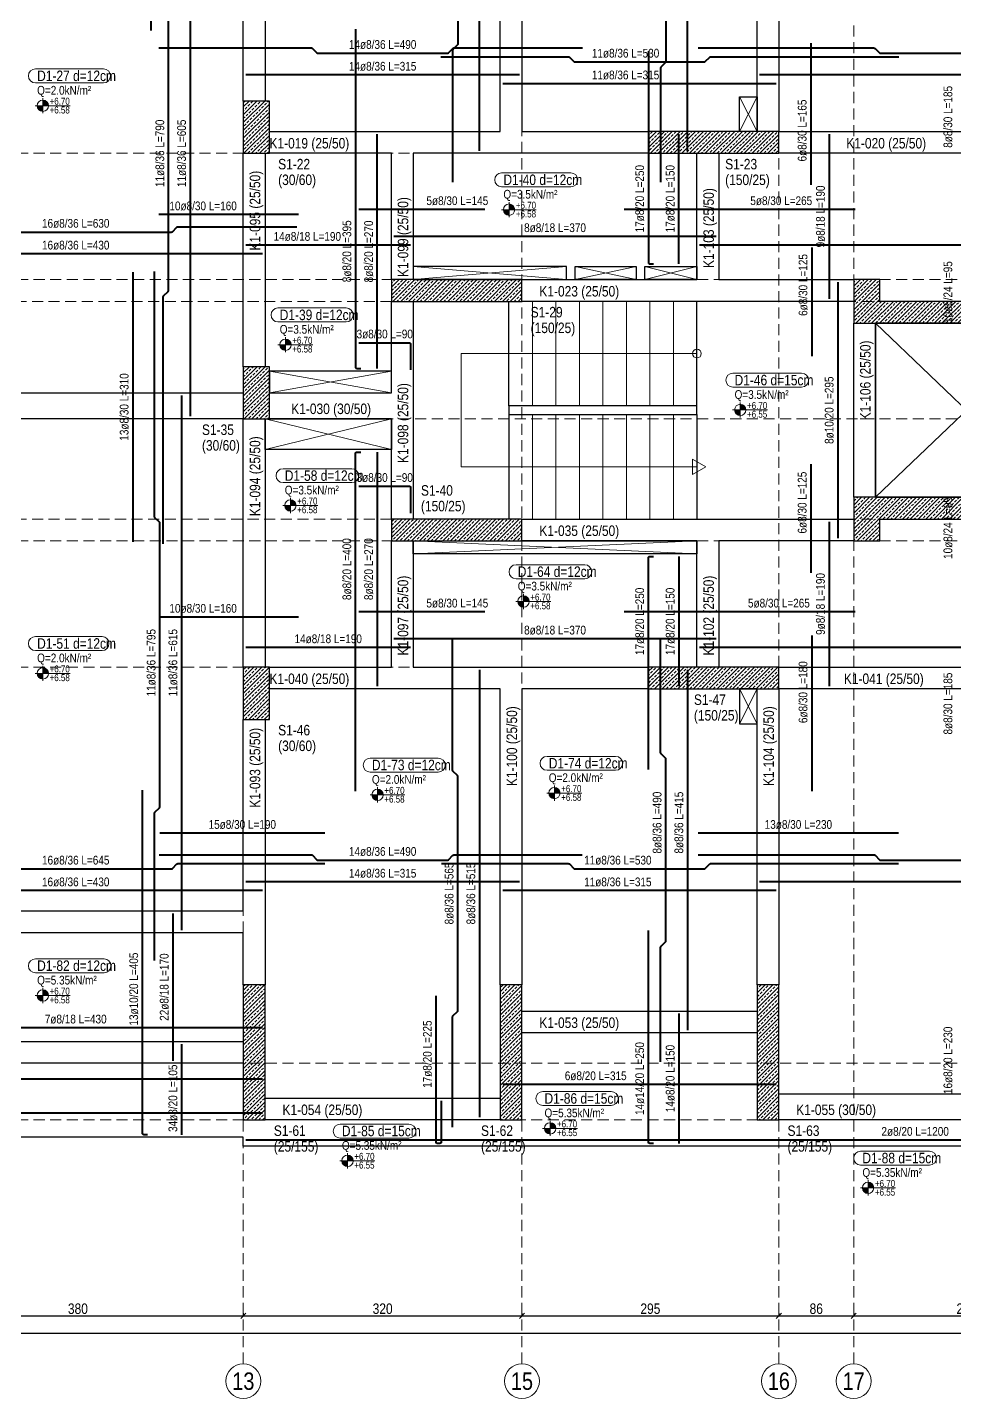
# Model space of a CAD drawing. Header units: millimetres. Extents: x 918 to 6439, y 631 to 3135.
# Drawn here: x 4301 to 5366, y 640 to 2214 of the extents above; entities that cross this region are included whole.
import ezdxf
from ezdxf.enums import TextEntityAlignment as Align

# ---------------------------------------------------------------- set-up
doc = ezdxf.new("R2010")
doc.units = ezdxf.units.MM
doc.linetypes.add('DASHED', pattern=[19.05, 12.7, -6.35])
for name, color, linetype, lineweight in [('AKS BALONU (BEYKENT)', 7, 'Continuous', 20), ('AKS CIZGISI (BEYKENT)', 252, 'DASHED', 20), ('AKS OLCU (BEYKENT)', 200, 'Continuous', 20), ('AKS YAZISI (BEYKENT)', 3, 'Continuous', 20), ('CIZGI (BEYKENT)', 1, 'Continuous', 20), ('DONATI (BEYKENT)', 4, 'Continuous', 40), ('DONATI YAZISI (BEYKENT)', 3, 'Continuous', 20), ('DOSEME ISMI (BEYKENT)', 9, 'Continuous', 20), ('DOSEME PAFTA (BEYKENT)', 3, 'Continuous', 20), ('KALIP BOSLUK (BEYKENT)', 30, 'Continuous', 25), ('KAT SINIRI (BEYKENT)', 41, 'Continuous', 25), ('KIRIS (BEYKENT)', 2, 'Continuous', 30), ('KIRIS ISMI (BEYKENT)', 40, 'Continuous', 20), ('KOLON (BEYKENT)', 3, 'Continuous', 30), ('KOLON ISMI (BEYKENT)', 91, 'Continuous', 20), ('KOT CIZGISI (BEYKENT)', 7, 'Continuous', 20), ('KOT YAZI (BEYKENT)', 7, 'Continuous', 20), ('MERDIVEN (BEYKENT)', 5, 'Continuous', 20), ('MERDIVEN YAZI (BEYKENT)', 51, 'Continuous', 20), ('TARAMA (BEYKENT)', 252, 'Continuous', 20), ('YUK YAZISI (BEYKENT)', 140, 'Continuous', 20)]:
    doc.layers.add(name, color=color, linetype=linetype, lineweight=lineweight)
doc.styles.add('DONATI YAZISI (BEYKENT)', font='')
doc.styles.add('YAZI (BEYKENT)', font='')
doc.styles.get('DONATI YAZISI (BEYKENT)').set_extended_font_data('Bahnschrift Light Condensed')
doc.styles.get('YAZI (BEYKENT)').set_extended_font_data('Bahnschrift Light Condensed')
doc.dimstyles.new('AKS_OLCU', dxfattribs={"dimtxt": 12, "dimasz": 3, "dimexe": 0.18, "dimexo": 3, "dimgap": 2, "dimtad": 1, "dimdec": 0, "dimrnd": 0.5, "dimzin": 12, "dimdsep": 46, "dimtxsty": 'YAZI (BEYKENT)', "dimtsz": 3, "dimcen": 0.09, "dimclrt": 7, "dimadec": 0, "dimazin": 0, "dimtfac": 1, "dimtdec": 4, "dimtix": 1, "dimtmove": 0, "dimatfit": 3, "dimfxl": 1, "dimtolj": 1, "dimtzin": 0, "dimarcsym": 0})
pattern_1 = [(45, (-160760.9784, -10846.006), (-4.49012806, 4.49012806), []), (45, (-160756.488, -10846.006), (-4.49012806, 4.49012806), [3.175, -1.5875])]

# ---------------------------------------------------------------- blocks, each defined once
blk = doc.blocks.new('*D253')
at = {"layer": 'AKS OLCU (BEYKENT)', "color": 0, "lineweight": -2, "transparency": 16777216}
for p, q in [((1401, 711.6), (1407, 717.6)), ((1404, 717.6), (1404, 714.7)), ((1404, 714.6), (6139, 714.6)), ((6136, 711.6), (6142, 717.6)), ((6139, 717.6), (6139, 714.7))]:
    blk.add_line(p, q, dxfattribs=at)
at = {"layer": 'DEFPOINTS', "color": 0, "transparency": 16777216}
for p in [(1404, 714.6), (6139, 714.6), (6139, 714.6)]:
    blk.add_point(p, dxfattribs=at)
at = {"layer": 'AKS OLCU (BEYKENT)', "color": 7, "transparency": 16777216, "insert": (3771.5, 722.7), "char_height": 12, "attachment_point": 5, "style": 'YAZI (BEYKENT)'}
blk.add_mtext('\\A1;4735', dxfattribs=at)
blk = doc.blocks.new('*D263')
at = {"layer": 'AKS OLCU (BEYKENT)', "color": 0, "lineweight": -2, "transparency": 16777216}
for p, q in [((4166, 731.6), (4172, 737.6)), ((4169, 737.6), (4169, 734.7)), ((4169, 734.6), (4549, 734.6)), ((4546, 731.6), (4552, 737.6)), ((4549, 737.6), (4549, 734.7))]:
    blk.add_line(p, q, dxfattribs=at)
at = {"layer": 'DEFPOINTS', "color": 0, "transparency": 16777216}
for p in [(4169, 734.6), (4549, 734.6), (4549, 734.6)]:
    blk.add_point(p, dxfattribs=at)
at = {"layer": 'AKS OLCU (BEYKENT)', "color": 7, "transparency": 16777216, "insert": (4359, 742.7), "char_height": 12, "attachment_point": 5, "style": 'YAZI (BEYKENT)'}
blk.add_mtext('\\A1;380', dxfattribs=at)
blk = doc.blocks.new('*D264')
at = {"layer": 'AKS OLCU (BEYKENT)', "color": 0, "lineweight": -2, "transparency": 16777216}
for p, q in [((4546, 731.6), (4552, 737.6)), ((4549, 737.6), (4549, 734.7)), ((4549, 734.6), (4869, 734.6)), ((4866, 731.6), (4872, 737.6)), ((4869, 737.6), (4869, 734.7))]:
    blk.add_line(p, q, dxfattribs=at)
at = {"layer": 'DEFPOINTS', "color": 0, "transparency": 16777216}
for p in [(4549, 734.6), (4869, 734.6), (4869, 734.6)]:
    blk.add_point(p, dxfattribs=at)
at = {"layer": 'AKS OLCU (BEYKENT)', "color": 7, "transparency": 16777216, "insert": (4709, 742.7), "char_height": 12, "attachment_point": 5, "style": 'YAZI (BEYKENT)'}
blk.add_mtext('\\A1;320', dxfattribs=at)
blk = doc.blocks.new('*D265')
at = {"layer": 'AKS OLCU (BEYKENT)', "color": 0, "lineweight": -2, "transparency": 16777216}
for p, q in [((4866, 731.6), (4872, 737.6)), ((4869, 737.6), (4869, 734.7)), ((4869, 734.6), (5164, 734.6)), ((5161, 731.6), (5167, 737.6)), ((5164, 737.6), (5164, 734.7))]:
    blk.add_line(p, q, dxfattribs=at)
at = {"layer": 'DEFPOINTS', "color": 0, "transparency": 16777216}
for p in [(4869, 734.6), (5164, 734.6), (5164, 734.6)]:
    blk.add_point(p, dxfattribs=at)
at = {"layer": 'AKS OLCU (BEYKENT)', "color": 7, "transparency": 16777216, "insert": (5016.5, 742.7), "char_height": 12, "attachment_point": 5, "style": 'YAZI (BEYKENT)'}
blk.add_mtext('\\A1;295', dxfattribs=at)
blk = doc.blocks.new('*D266')
at = {"layer": 'AKS OLCU (BEYKENT)', "color": 0, "lineweight": -2, "transparency": 16777216}
for p, q in [((5161, 731.6), (5167, 737.6)), ((5164, 737.6), (5164, 734.7)), ((5164, 734.6), (5250, 734.6)), ((5247, 731.6), (5253, 737.6)), ((5250, 737.6), (5250, 734.7))]:
    blk.add_line(p, q, dxfattribs=at)
at = {"layer": 'DEFPOINTS', "color": 0, "transparency": 16777216}
for p in [(5164, 734.6), (5250, 734.6), (5250, 734.6)]:
    blk.add_point(p, dxfattribs=at)
at = {"layer": 'AKS OLCU (BEYKENT)', "color": 7, "transparency": 16777216, "insert": (5207, 742.7), "char_height": 12, "attachment_point": 5, "style": 'YAZI (BEYKENT)'}
blk.add_mtext('\\A1;86', dxfattribs=at)
blk = doc.blocks.new('*D267')
at = {"layer": 'AKS OLCU (BEYKENT)', "color": 0, "lineweight": -2, "transparency": 16777216}
for p, q in [((5247, 731.6), (5253, 737.6)), ((5250, 737.6), (5250, 734.7)), ((5250, 734.6), (5509, 734.6)), ((5506, 731.6), (5512, 737.6)), ((5509, 737.6), (5509, 734.7))]:
    blk.add_line(p, q, dxfattribs=at)
at = {"layer": 'DEFPOINTS', "color": 0, "transparency": 16777216}
for p in [(5250, 734.6), (5509, 734.6), (5509, 734.6)]:
    blk.add_point(p, dxfattribs=at)
at = {"layer": 'AKS OLCU (BEYKENT)', "color": 7, "transparency": 16777216, "insert": (5379.5, 742.7), "char_height": 12, "attachment_point": 5, "style": 'YAZI (BEYKENT)'}
blk.add_mtext('\\A1;259', dxfattribs=at)

msp = doc.modelspace()

# ---------------------------------------------------------------- hatches: boundary and pattern name
at = {"layer": 'KOT CIZGISI (BEYKENT)', "true_color": 0x000000}
h = msp.add_hatch(color=18, dxfattribs=at)
h.dxf.hatch_style = 1
h.paths.add_polyline_path([(4318.7, 2130.9), (4318.7, 2124.3), (4325.3, 2124.3, 0.414214)])
h = msp.add_hatch(color=18, dxfattribs=at)
h.dxf.hatch_style = 1
h.paths.add_polyline_path([(4318.7, 2124.3), (4312.2, 2124.3, 0.414214), (4318.7, 2117.8)])
h = msp.add_hatch(color=18, dxfattribs=at)
h.dxf.hatch_style = 1
h.paths.add_polyline_path([(4854.2, 2004.9), (4847.7, 2004.9, 0.414214), (4854.2, 1998.4)])
h = msp.add_hatch(color=18, dxfattribs=at)
h.dxf.hatch_style = 1
h.paths.add_polyline_path([(4854.2, 2011.4), (4854.2, 2004.9), (4860.8, 2004.9, 0.414214)])
h = msp.add_hatch(color=18, dxfattribs=at)
h.dxf.hatch_style = 1
h.paths.add_polyline_path([(4597.4, 1849.8), (4590.8, 1849.8, 0.414214), (4597.4, 1843.3)])
h = msp.add_hatch(color=18, dxfattribs=at)
h.dxf.hatch_style = 1
h.paths.add_polyline_path([(4597.4, 1856.3), (4597.4, 1849.8), (4603.9, 1849.8, 0.414214)])
h = msp.add_hatch(color=18, dxfattribs=at)
h.dxf.hatch_style = 1
h.paths.add_polyline_path([(5119.7, 1781.4), (5119.7, 1774.9), (5126.3, 1774.9, 0.414214)])
h = msp.add_hatch(color=18, dxfattribs=at)
h.dxf.hatch_style = 1
h.paths.add_polyline_path([(5119.7, 1774.9), (5113.2, 1774.9, 0.414214), (5119.7, 1768.4)])
h = msp.add_hatch(color=18, dxfattribs=at)
h.dxf.hatch_style = 1
h.paths.add_polyline_path([(4603.1, 1671.7), (4603.1, 1665.2), (4609.6, 1665.2, 0.414214)])
h = msp.add_hatch(color=18, dxfattribs=at)
h.dxf.hatch_style = 1
h.paths.add_polyline_path([(4603.1, 1665.2), (4596.6, 1665.2, 0.414214), (4603.1, 1658.7)])
h = msp.add_hatch(color=18, dxfattribs=at)
h.dxf.hatch_style = 1
h.paths.add_polyline_path([(4870.8, 1561.5), (4870.8, 1555), (4877.3, 1555, 0.414214)])
h = msp.add_hatch(color=18, dxfattribs=at)
h.dxf.hatch_style = 1
h.paths.add_polyline_path([(4870.8, 1555), (4864.2, 1555, 0.414214), (4870.8, 1548.4)])
h = msp.add_hatch(color=18, dxfattribs=at)
h.dxf.hatch_style = 1
h.paths.add_polyline_path([(4318.7, 1472.4), (4312.2, 1472.4, 0.414214), (4318.7, 1465.9)])
h = msp.add_hatch(color=18, dxfattribs=at)
h.dxf.hatch_style = 1
h.paths.add_polyline_path([(4318.7, 1478.9), (4318.7, 1472.4), (4325.3, 1472.4, 0.414214)])
h = msp.add_hatch(color=18, dxfattribs=at)
h.dxf.hatch_style = 1
h.paths.add_polyline_path([(4703.2, 1339.4), (4703.2, 1332.9), (4709.8, 1332.9, 0.414214)])
h = msp.add_hatch(color=18, dxfattribs=at)
h.dxf.hatch_style = 1
h.paths.add_polyline_path([(4906.3, 1341.5), (4906.3, 1334.9), (4912.8, 1334.9, 0.414214)])
h = msp.add_hatch(color=18, dxfattribs=at)
h.dxf.hatch_style = 1
h.paths.add_polyline_path([(4703.2, 1332.9), (4696.7, 1332.9, 0.414214), (4703.2, 1326.4)])
h = msp.add_hatch(color=18, dxfattribs=at)
h.dxf.hatch_style = 1
h.paths.add_polyline_path([(4906.3, 1334.9), (4899.8, 1334.9, 0.414214), (4906.3, 1328.4)])
h = msp.add_hatch(color=18, dxfattribs=at)
h.dxf.hatch_style = 1
h.paths.add_polyline_path([(4318.7, 1102.4), (4312.2, 1102.4, 0.414214), (4318.7, 1095.9)])
h = msp.add_hatch(color=18, dxfattribs=at)
h.dxf.hatch_style = 1
h.paths.add_polyline_path([(4318.7, 1108.9), (4318.7, 1102.4), (4325.3, 1102.4, 0.414214)])
h = msp.add_hatch(color=18, dxfattribs=at)
h.dxf.hatch_style = 1
h.paths.add_polyline_path([(4901.4, 949.9), (4894.9, 949.9, 0.414214), (4901.4, 943.4)])
h = msp.add_hatch(color=18, dxfattribs=at)
h.dxf.hatch_style = 1
h.paths.add_polyline_path([(4901.4, 956.4), (4901.4, 949.9), (4907.9, 949.9, 0.414214)])
h = msp.add_hatch(color=18, dxfattribs=at)
h.dxf.hatch_style = 1
h.paths.add_polyline_path([(4668.7, 919.1), (4668.7, 912.6), (4675.3, 912.6, 0.414214)])
h = msp.add_hatch(color=18, dxfattribs=at)
h.dxf.hatch_style = 1
h.paths.add_polyline_path([(4668.7, 912.6), (4662.2, 912.6, 0.414214), (4668.7, 906.1)])
h = msp.add_hatch(color=18, dxfattribs=at)
h.dxf.hatch_style = 1
h.paths.add_polyline_path([(5266.5, 888.1), (5266.5, 881.6), (5273.1, 881.6, 0.414214)])
h = msp.add_hatch(color=18, dxfattribs=at)
h.dxf.hatch_style = 1
h.paths.add_polyline_path([(5266.5, 881.6), (5260, 881.6, 0.414214), (5266.5, 875.1)])
at = {"layer": 'TARAMA (BEYKENT)'}
h = msp.add_hatch(dxfattribs=at)
h.set_pattern_fill('ANSI33', color=256, style=0)
h.set_pattern_definition(pattern_1)
h.paths.add_polyline_path([(4549, 2069.6), (4579, 2069.6), (4579, 2129.6), (4549, 2129.6)])
h = msp.add_hatch(dxfattribs=at)
h.set_pattern_fill('ANSI33', color=256, style=0)
h.set_pattern_definition(pattern_1)
h.paths.add_polyline_path([(5014, 2069.6), (5164, 2069.6), (5164, 2094.6), (5014, 2094.6)])
h = msp.add_hatch(dxfattribs=at)
h.set_pattern_fill('ANSI33', color=256, style=0)
h.set_pattern_definition(pattern_1)
h.paths.add_polyline_path([(4719, 1899.6), (4869, 1899.6), (4869, 1924.6), (4719, 1924.6)])
h = msp.add_hatch(dxfattribs=at)
h.set_pattern_fill('ANSI33', color=256, style=0)
h.set_pattern_definition(pattern_1)
h.paths.add_polyline_path([(5280, 1899.6), (5280, 1924.6), (5250, 1924.6), (5250, 1874.6), (5484, 1874.6), (5484, 1674.6), (5250, 1674.6), (5250, 1624.6), (5280, 1624.6), (5280, 1649.6), (5509, 1649.6), (5509, 1899.6)])
h = msp.add_hatch(dxfattribs=at)
h.set_pattern_fill('ANSI33', color=256, style=0)
h.set_pattern_definition(pattern_1)
h.paths.add_polyline_path([(4549, 1764.6), (4579, 1764.6), (4579, 1824.6), (4549, 1824.6)])
h = msp.add_hatch(dxfattribs=at)
h.set_pattern_fill('ANSI33', color=256, style=0)
h.set_pattern_definition(pattern_1)
h.paths.add_polyline_path([(4719, 1624.6), (4869, 1624.6), (4869, 1649.6), (4719, 1649.6)])
h = msp.add_hatch(dxfattribs=at)
h.set_pattern_fill('ANSI33', color=256, style=0)
h.set_pattern_definition(pattern_1)
h.paths.add_polyline_path([(4549, 1419.6), (4579, 1419.6), (4579, 1479.6), (4549, 1479.6)])
h = msp.add_hatch(dxfattribs=at)
h.set_pattern_fill('ANSI33', color=256, style=0)
h.set_pattern_definition(pattern_1)
h.paths.add_polyline_path([(5014, 1454.6), (5164, 1454.6), (5164, 1479.6), (5014, 1479.6)])
h = msp.add_hatch(dxfattribs=at)
h.set_pattern_fill('ANSI33', color=256, style=0)
h.set_pattern_definition(pattern_1)
h.paths.add_polyline_path([(4549, 959.6), (4574, 959.6), (4574, 1114.6), (4549, 1114.6)])
h = msp.add_hatch(dxfattribs=at)
h.set_pattern_fill('ANSI33', color=256, style=0)
h.set_pattern_definition(pattern_1)
h.paths.add_polyline_path([(4844, 959.6), (4869, 959.6), (4869, 1114.6), (4844, 1114.6)])
h = msp.add_hatch(dxfattribs=at)
h.set_pattern_fill('ANSI33', color=256, style=0)
h.set_pattern_definition(pattern_1)
h.paths.add_polyline_path([(5139, 959.6), (5164, 959.6), (5164, 1114.6), (5139, 1114.6)])

# ---------------------------------------------------------------- linework, layer by layer
at = {"layer": 'AKS BALONU (BEYKENT)'}
for centre in [(4549, 659.6), (4869, 659.6), (5164, 659.6), (5250, 659.6)]:
    msp.add_circle(centre, 20, dxfattribs=at)
at = {"layer": 'AKS CIZGISI (BEYKENT)'}
for p, q in [((4549, 679.6), (4549, 2869.6)), ((4869, 679.6), (4869, 2869.6)), ((5164, 679.6), (5164, 2869.6)), ((5250, 679.6), (5250, 2869.6)), ((1184, 2069.6), (6359, 2069.6)), ((1184, 1924.6), (6359, 1924.6)), ((1144, 1899.6), (6399, 1899.6)), ((1184, 1764.6), (6359, 1764.6)), ((1144, 1649.6), (6399, 1649.6)), ((1184, 1624.6), (6359, 1624.6)), ((1184, 1479.6), (6359, 1479.6)), ((1184, 1024.6), (6359, 1024.6)), ((1184, 959.6), (6359, 959.6))]:
    msp.add_line(p, q, dxfattribs=at)
at = {"layer": 'CIZGI (BEYKENT)'}
for p, q in [((5119, 2094.6), (5139, 2134.6)), ((5119, 2134.6), (5139, 2094.6)), ((4744, 1924.6), (4920, 1939.6)), ((4920, 1924.6), (4744, 1939.6)), ((4930, 1924.6), (5000, 1939.6)), ((5000, 1924.6), (4930, 1939.6)), ((5010, 1924.6), (5070, 1939.6)), ((5070, 1924.6), (5010, 1939.6)), ((5484, 1674.6), (5275, 1874.6)), ((5484, 1874.6), (5275, 1674.6)), ((4579, 1819.6), (4719, 1794.6)), ((4719, 1819.6), (4579, 1794.6)), ((4719, 1729.6), (4574, 1764.6)), ((4719, 1764.6), (4574, 1729.6)), ((4744, 1609.6), (5070, 1624.6)), ((5070, 1609.6), (4744, 1624.6)), ((5119, 1414.6), (5139, 1454.6)), ((5139, 1414.6), (5119, 1454.6))]:
    msp.add_line(p, q, dxfattribs=at)
at = {"layer": 'DONATI (BEYKENT)'}
for points in [[(4443.1, 2210.8), (4443.1, 2605.1, -0.414214), (4444.6, 2606.6), (4449.1, 2606.6)], [(4789.3, 2597.8), (4789.3, 2471.2, 0.198912), (4789.8, 2470.1), (4794.9, 2465, -0.198912), (4795.3, 2463.9), (4795.3, 2195.2, -0.198912), (4794.9, 2194.1), (4789.8, 2189, 0.198912), (4789.3, 2187.9), (4789.3, 2036.3)], [(5028.2, 2522.8), (5028.2, 2391.2, 0.198912), (5028.7, 2390.1), (5033.8, 2385, -0.198912), (5034.2, 2383.9), (5034.2, 2175.2, -0.198912), (5033.8, 2174.1), (5028.7, 2169, 0.198912), (5028.2, 2167.9), (5028.2, 2036.3)], [(4457.1, 1621.3), (4457.1, 1904.9, -0.198912), (4457.5, 1906), (4462.7, 1911.1, 0.198912), (4463.1, 1912.2), (4463.1, 2231.9, 0.198912), (4462.7, 2233), (4457.5, 2238.1, -0.198912), (4457.1, 2239.2), (4457.1, 2407.8)], [(4677.9, 2212.1), (4677.9, 1824.1, 0.414214), (4679.4, 1822.6), (4683.9, 1822.6)], [(4452, 2190.6), (4627.4, 2190.6, -0.198912), (4628.5, 2190.1), (4633.6, 2185, 0.198912), (4634.6, 2184.6), (4783.4, 2184.6, 0.198912), (4784.5, 2185), (4789.6, 2190.1, -0.198912), (4790.6, 2190.6), (4938.5, 2190.6)], [(5071.5, 2190.6), (5273.4, 2190.6, -0.198912), (5274.5, 2190.1), (5279.6, 2185, 0.198912), (5280.6, 2184.6), (5597.4, 2184.6, 0.198912), (5598.5, 2185), (5603.6, 2190.1, -0.198912), (5604.6, 2190.6), (5836.5, 2190.6)], [(4776, 2180.6), (4922.4, 2180.6, -0.198912), (4923.5, 2180.1), (4928.6, 2175, 0.198912), (4929.6, 2174.6), (5078.4, 2174.6, 0.198912), (5079.5, 2175), (5084.6, 2180.1, -0.198912), (5085.6, 2180.6), (5302, 2180.6)], [(5014.2, 2187.1), (5014.2, 1944.1, 0.414214), (5015.7, 1942.6), (5020.2, 1942.6)], [(3984.3, 1985.2), (4244.4, 1985.2, -0.198912), (4245.5, 1984.7), (4250.6, 1979.6, 0.198912), (4251.6, 1979.2), (4466.4, 1979.2, 0.198912), (4467.5, 1979.6), (4472.6, 1984.7, -0.198912), (4473.6, 1985.2), (4610.3, 1985.2)], [(4447.1, 1142.8), (4447.1, 1311.9, -0.198912), (4447.5, 1313), (4452.7, 1318.1, 0.198912), (4453.1, 1319.2), (4453.1, 1644.9, 0.198912), (4452.7, 1646), (4447.5, 1651.1, -0.198912), (4447.1, 1652.2), (4447.1, 1933.8)], [(4681.8, 1852.1), (4739.5, 1852.1, -0.414214), (4741, 1850.6), (4741, 1821.1)], [(4677.9, 1337.1), (4677.9, 1725.1, -0.414214), (4679.4, 1726.6), (4683.9, 1726.6)], [(4681.8, 1687.3), (4739.5, 1687.3, -0.414214), (4741, 1685.8), (4741, 1656.3)], [(5014.2, 1362.1), (5014.2, 1605.1, -0.414214), (5015.7, 1606.6), (5020.2, 1606.6)], [(4789.3, 951.3), (4789.3, 1077.9, -0.198912), (4789.8, 1079), (4794.9, 1084.1, 0.198912), (4795.3, 1085.2), (4795.3, 1353.9, 0.198912), (4794.9, 1355), (4789.8, 1360.1, -0.198912), (4789.3, 1361.2), (4789.3, 1512.8)], [(5028.2, 1026.3), (5028.2, 1157.9, -0.198912), (5028.7, 1159), (5033.8, 1164.1, 0.198912), (5034.2, 1165.2), (5034.2, 1373.9, 0.198912), (5033.8, 1375), (5028.7, 1380.1, -0.198912), (5028.2, 1381.2), (5028.2, 1512.8)], [(4439.1, 942.6), (4434.6, 942.6, -0.414214), (4433.1, 944.1), (4433.1, 1338.3)], [(4452.5, 1263.9), (4627.4, 1263.9, -0.198912), (4628.5, 1263.5), (4633.6, 1258.3, 0.198912), (4634.6, 1257.9), (4783.4, 1257.9, 0.198912), (4784.5, 1258.3), (4789.6, 1263.5, -0.198912), (4790.6, 1263.9), (4938, 1263.9)], [(5071.5, 1263.9), (5273.4, 1263.9, -0.198912), (5274.5, 1263.5), (5279.6, 1258.3, 0.198912), (5280.6, 1257.9), (5597.4, 1257.9, 0.198912), (5598.5, 1258.3), (5603.6, 1263.5, -0.198912), (5604.6, 1263.9), (5836.5, 1263.9)], [(4001.8, 1253.9), (4244.4, 1253.9, -0.198912), (4245.5, 1253.5), (4250.6, 1248.3, 0.198912), (4251.6, 1247.9), (4466.4, 1247.9, 0.198912), (4467.5, 1248.3), (4472.6, 1253.5, -0.198912), (4473.6, 1253.9), (4642.5, 1253.9)], [(4776.5, 1253.9), (4922.4, 1253.9, -0.198912), (4923.5, 1253.5), (4928.6, 1248.3, 0.198912), (4929.6, 1247.9), (5078.4, 1247.9, 0.198912), (5079.5, 1248.3), (5084.6, 1253.5, -0.198912), (5085.6, 1253.9), (5301.5, 1253.9)], [(5020.2, 932.6), (5015.7, 932.6, -0.414214), (5014.2, 934.1), (5014.2, 1177.1)], [(4776.3, 981.6), (4776.3, 934.1, -0.414214), (4774.8, 932.6), (4771.8, 932.6, -0.414214), (4770.3, 934.1), (4770.3, 1102.1)]]:
    msp.add_lwpolyline(points, format="xyb", dxfattribs=at)
for points in [[(4820.3, 2072.6), (4820.3, 2586.6)], [(5059.2, 2072.6), (5059.2, 2486.6)], [(4488.1, 2371.6), (4488.1, 1767.6)], [(5200.8, 2196.3), (5200.8, 2033.3)], [(4866, 2159.6), (4552, 2159.6)], [(5741, 2159.6), (5142, 2159.6)], [(5161, 2149.6), (4847, 2149.6)], [(4702.9, 1822.6), (4702.9, 2091.6)], [(5049.2, 1942.6), (5049.2, 2091.6)], [(5221.8, 2091.6), (5221.8, 1902.6)], [(4826.5, 2005.2), (4681.8, 2005.2)], [(5251.8, 2005.2), (4986.5, 2005.2)], [(4612.3, 1999.2), (4452, 1999.2)], [(5092, 1974.2), (4722, 1974.2)], [(4571, 1954.2), (4142, 1954.2)], [(4741, 1964.2), (4552, 1964.2)], [(5741, 1964.2), (5073, 1964.2)], [(5201.8, 1961.3), (5201.8, 1836.6)], [(4422.1, 1933.3), (4422.1, 1623.3)], [(5231.8, 1921.6), (5231.8, 1627.6)], [(4478.1, 1791.6), (4478.1, 1177.6)], [(4702.9, 1726.6), (4702.9, 1457.6)], [(5200.8, 1712.6), (5200.8, 1587.8)], [(5221.8, 1646.6), (5221.8, 1457.6)], [(5049.2, 1606.6), (5049.2, 1457.6)], [(4826.5, 1543.1), (4681.8, 1543.1)], [(5251.8, 1543.1), (4986.5, 1543.1)], [(4612.3, 1537.1), (4452, 1537.1)], [(5092, 1512.1), (4722, 1512.1)], [(5201.8, 1515.8), (5201.8, 1337.3)], [(4741, 1502.1), (4552, 1502.1)], [(5741, 1502.1), (5073, 1502.1)], [(4820.3, 1476.6), (4820.3, 962.6)], [(5059.2, 1476.6), (5059.2, 1062.6)], [(4642.5, 1288.9), (4453, 1288.9)], [(5301.5, 1288.9), (5071.5, 1288.9)], [(4866, 1232.9), (4552, 1232.9)], [(5741, 1232.9), (5142, 1232.9)], [(4571, 1222.9), (4142, 1222.9)], [(5161, 1222.9), (4847, 1222.9)], [(4468.1, 1196.6), (4468.1, 1027.6)], [(5049.2, 1081.6), (5049.2, 932.6)], [(4571, 1065.4), (4142, 1065.4)], [(4478.1, 1046.6), (4478.1, 942.6)], [(4571, 1006.4), (3701, 1006.4)], [(5161, 1000.3), (4847, 1000.3)], [(4571, 967.4), (3887, 967.4)], [(5752, 936.4), (4552, 936.4)]]:
    msp.add_lwpolyline(points, dxfattribs=at)
at = {"layer": 'DOSEME PAFTA (BEYKENT)'}
for points in [[(4310.2, 2166.5), (4388.5, 2166.5, -1), (4388.5, 2150.5), (4310.2, 2150.5, -1)], [(4845.7, 2047.1), (4925.1, 2047.1, -1), (4925.1, 2031.1), (4845.7, 2031.1, -1)], [(4588.8, 1892), (4667.2, 1892, -1), (4667.2, 1876), (4588.8, 1876, -1)], [(5111.2, 1817.1), (5190.2, 1817.1, -1), (5190.2, 1801.1), (5111.2, 1801.1, -1)], [(4594.6, 1707.4), (4673.5, 1707.4, -1), (4673.5, 1691.4), (4594.6, 1691.4, -1)], [(4862.2, 1597.1), (4941.1, 1597.1, -1), (4941.1, 1581.1), (4862.2, 1581.1, -1)], [(4310.2, 1514.6), (4386.7, 1514.6, -1), (4386.7, 1498.6), (4310.2, 1498.6, -1)], [(4694.7, 1375), (4772.9, 1375, -1), (4772.9, 1359), (4694.7, 1359, -1)], [(4897.8, 1377.1), (4976.6, 1377.1, -1), (4976.6, 1361.1), (4897.8, 1361.1, -1)], [(4310.2, 1144.6), (4389, 1144.6, -1), (4389, 1128.6), (4310.2, 1128.6, -1)], [(4892.9, 992.1), (4971.6, 992.1, -1), (4971.6, 976.1), (4892.9, 976.1, -1)], [(4660.2, 954.7), (4739.2, 954.7, -1), (4739.2, 938.7), (4660.2, 938.7, -1)], [(5258, 923.7), (5337.1, 923.7, -1), (5337.1, 907.7), (5258, 907.7, -1)]]:
    msp.add_lwpolyline(points, format="xyb", close=True, dxfattribs=at)
at = {"layer": 'KALIP BOSLUK (BEYKENT)'}
for points in [[(5119, 2134.6), (5139, 2134.6), (5139, 2094.6), (5119, 2094.6)], [(4920, 1939.6), (4744, 1939.6), (4744, 1924.6), (4920, 1924.6)], [(4930, 1939.6), (5000, 1939.6), (5000, 1924.6), (4930, 1924.6)], [(5010, 1939.6), (5070, 1939.6), (5070, 1924.6), (5010, 1924.6)], [(5275, 1874.6), (5484, 1874.6), (5484, 1674.6), (5275, 1674.6)], [(5484, 1874.6), (5275, 1874.6), (5275, 1674.6), (5484, 1674.6)], [(4719, 1819.6), (4579, 1819.6), (4579, 1794.6), (4719, 1794.6)], [(4574, 1764.6), (4719, 1764.6), (4719, 1729.6), (4574, 1729.6)], [(4744, 1624.6), (5070, 1624.6), (5070, 1609.6), (4744, 1609.6)], [(5119, 1414.6), (5139, 1414.6), (5139, 1454.6), (5119, 1454.6)]]:
    msp.add_lwpolyline(points, close=True, dxfattribs=at)
at = {"layer": 'KAT SINIRI (BEYKENT)'}
for p, q in [((4854, 1779.6), (4854, 1899.6)), ((5070, 1779.6), (5070, 1899.6)), ((4854, 1769.6), (4854, 1649.6)), ((5070, 1769.6), (5070, 1649.6))]:
    msp.add_line(p, q, dxfattribs=at)
msp.add_lwpolyline([(3884, 2609.6), (4549, 2609.6), (4549, 2619.6), (5449, 2619.6), (5449, 2674.6), (6139, 2674.6), (6139, 1814.6), (6159, 1814.6), (6159, 1764.6), (6139, 1764.6), (6139, 1714.6), (6159, 1714.6), (6159, 1664.6), (6139, 1664.6), (6139, 874.6), (5449, 874.6), (5449, 929.6), (4549, 929.6), (4549, 939.6), (3884, 939.6)], dxfattribs=at)
msp.add_lwpolyline([(5070, 1779.6), (4854, 1779.6), (4854, 1769.6), (5070, 1769.6)], close=True, dxfattribs=at)
at = {"layer": 'KIRIS (BEYKENT)'}
for p, q in [((4574, 2419.6), (4574, 2129.6)), ((4844, 2094.6), (4844, 2419.6)), ((4869, 2419.6), (4869, 2094.6)), ((5139, 2094.6), (5139, 2419.6)), ((5164, 2419.6), (5164, 2094.6)), ((4549, 2129.6), (4549, 2349.6)), ((4579, 2094.6), (4844, 2094.6)), ((4869, 2094.6), (5014, 2094.6)), ((5164, 2094.6), (5714, 2094.6)), ((4549, 1824.6), (4549, 2069.6)), ((4574, 2069.6), (4574, 1824.6)), ((4719, 2069.6), (4579, 2069.6)), ((4719, 1924.6), (4719, 2069.6)), ((4744, 2069.6), (4744, 1924.6)), ((5014, 2069.6), (4744, 2069.6)), ((5070, 1924.6), (5070, 2069.6)), ((5095, 2069.6), (5095, 1924.6)), ((5714, 2069.6), (5164, 2069.6)), ((4869, 1924.6), (5070, 1924.6)), ((5095, 1924.6), (5250, 1924.6)), ((4719, 1794.6), (4719, 1899.6)), ((4744, 1899.6), (4744, 1649.6)), ((5250, 1899.6), (4869, 1899.6)), ((5250, 1674.6), (5250, 1874.6)), ((5275, 1874.6), (5275, 1674.6)), ((4169, 1794.6), (4549, 1794.6)), ((4579, 1794.6), (4719, 1794.6)), ((4549, 1764.6), (4169, 1764.6)), ((4549, 1479.6), (4549, 1764.6)), ((4574, 1764.6), (4574, 1479.6)), ((4719, 1764.6), (4579, 1764.6)), ((4719, 1649.6), (4719, 1764.6)), ((4869, 1649.6), (5250, 1649.6)), ((4719, 1479.6), (4719, 1624.6)), ((4744, 1624.6), (4744, 1479.6)), ((5070, 1624.6), (4869, 1624.6)), ((5070, 1479.6), (5070, 1624.6)), ((5095, 1624.6), (5095, 1479.6)), ((5250, 1624.6), (5095, 1624.6)), ((4579, 1479.6), (4719, 1479.6)), ((4744, 1479.6), (5014, 1479.6)), ((5164, 1479.6), (5714, 1479.6)), ((4844, 1454.6), (4579, 1454.6)), ((4844, 1114.6), (4844, 1454.6)), ((5014, 1454.6), (4869, 1454.6)), ((4869, 1454.6), (4869, 1114.6)), ((5139, 1114.6), (5139, 1454.6)), ((5714, 1454.6), (5164, 1454.6)), ((5164, 1454.6), (5164, 1114.6)), ((4549, 1199.6), (4549, 1419.6)), ((4574, 1419.6), (4574, 1114.6)), ((4169, 1199.6), (4549, 1199.6)), ((4549, 1174.6), (4169, 1174.6)), ((4549, 1114.6), (4549, 1174.6)), ((4869, 1084.6), (5139, 1084.6)), ((5139, 1059.6), (4869, 1059.6)), ((4169, 1049.6), (4549, 1049.6)), ((4549, 1024.6), (4169, 1024.6)), ((4574, 984.6), (4844, 984.6)), ((5164, 989.6), (5684, 989.6)), ((4844, 959.6), (4574, 959.6)), ((5684, 959.6), (5164, 959.6))]:
    msp.add_line(p, q, dxfattribs=at)
at = {"layer": 'KOLON (BEYKENT)'}
for points in [[(4549, 2069.6), (4579, 2069.6), (4579, 2129.6), (4549, 2129.6)], [(5014, 2069.6), (5164, 2069.6), (5164, 2094.6), (5014, 2094.6)], [(4719, 1899.6), (4869, 1899.6), (4869, 1924.6), (4719, 1924.6)], [(5280, 1899.6), (5280, 1924.6), (5250, 1924.6), (5250, 1874.6), (5484, 1874.6), (5484, 1674.6), (5250, 1674.6), (5250, 1624.6), (5280, 1624.6), (5280, 1649.6), (5509, 1649.6), (5509, 1899.6)], [(4549, 1764.6), (4579, 1764.6), (4579, 1824.6), (4549, 1824.6)], [(4719, 1624.6), (4869, 1624.6), (4869, 1649.6), (4719, 1649.6)], [(4549, 1419.6), (4579, 1419.6), (4579, 1479.6), (4549, 1479.6)], [(5014, 1454.6), (5164, 1454.6), (5164, 1479.6), (5014, 1479.6)], [(4549, 959.6), (4574, 959.6), (4574, 1114.6), (4549, 1114.6)], [(4844, 959.6), (4869, 959.6), (4869, 1114.6), (4844, 1114.6)], [(5139, 959.6), (5164, 959.6), (5164, 1114.6), (5139, 1114.6)]]:
    msp.add_lwpolyline(points, close=True, dxfattribs=at)
at = {"layer": 'KOT CIZGISI (BEYKENT)'}
for p, q in [((4318.7, 2133), (4318.7, 2115.7)), ((4310, 2124.3), (4350, 2124.3)), ((4845.5, 2004.9), (4885.5, 2004.9)), ((4854.2, 2013.6), (4854.2, 1996.2)), ((4597.4, 1858.5), (4597.4, 1841.1)), ((4588.7, 1849.8), (4628.7, 1849.8)), ((5119.7, 1783.6), (5119.7, 1766.2)), ((5111, 1774.9), (5151, 1774.9)), ((4603.1, 1673.9), (4603.1, 1656.5)), ((4594.4, 1665.2), (4634.4, 1665.2)), ((4870.8, 1563.7), (4870.8, 1546.3)), ((4862.1, 1555), (4902.1, 1555)), ((4318.7, 1481.1), (4318.7, 1463.7)), ((4310, 1472.4), (4350, 1472.4)), ((4703.2, 1341.6), (4703.2, 1324.2)), ((4906.3, 1343.6), (4906.3, 1326.2)), ((4694.5, 1332.9), (4734.5, 1332.9)), ((4897.6, 1334.9), (4937.6, 1334.9)), ((4310, 1102.4), (4350, 1102.4)), ((4318.7, 1111.1), (4318.7, 1093.7)), ((4892.7, 949.9), (4932.7, 949.9)), ((4901.4, 958.6), (4901.4, 941.2)), ((4668.7, 921.3), (4668.7, 903.9)), ((4660, 912.6), (4700, 912.6)), ((5266.5, 890.3), (5266.5, 872.9)), ((5257.9, 881.6), (5297.9, 881.6))]:
    msp.add_line(p, q, dxfattribs=at)
for centre in [(4318.7, 2124.3), (4854.2, 2004.9), (4597.4, 1849.8), (5119.7, 1774.9), (4603.1, 1665.2), (4870.8, 1555), (4318.7, 1472.4), (4703.2, 1332.9), (4906.3, 1334.9), (4318.7, 1102.4), (4901.4, 949.9), (4668.7, 912.6), (5266.5, 881.6)]:
    msp.add_circle(centre, 6.52, dxfattribs=at)
at = {"layer": 'MERDIVEN (BEYKENT)'}
for p, q in [((4881, 1779.6), (4881, 1899.6)), ((4908, 1779.6), (4908, 1899.6)), ((4935, 1779.6), (4935, 1899.6)), ((4962, 1779.6), (4962, 1899.6)), ((4989, 1779.6), (4989, 1899.6)), ((5016, 1779.6), (5016, 1899.6)), ((5043, 1779.6), (5043, 1899.6)), ((4881, 1769.6), (4881, 1649.6)), ((4908, 1769.6), (4908, 1649.6)), ((4935, 1769.6), (4935, 1649.6)), ((4962, 1769.6), (4962, 1649.6)), ((4989, 1769.6), (4989, 1649.6)), ((5016, 1769.6), (5016, 1649.6)), ((5043, 1769.6), (5043, 1649.6))]:
    msp.add_line(p, q, dxfattribs=at)
at = {"layer": 'MERDIVEN YAZI (BEYKENT)', "flags": 128}
msp.add_lwpolyline([(5070, 1839.6), (4799, 1839.6), (4799, 1709.6), (5070, 1709.6)], dxfattribs=at)
msp.add_lwpolyline([(5080, 1709.6), (5065, 1700.9), (5065, 1718.2)], close=True, dxfattribs=at)
at = {"layer": 'MERDIVEN YAZI (BEYKENT)'}
msp.add_circle((5070, 1839.6), 5, dxfattribs=at)

# ---------------------------------------------------------------- texts
at = {"layer": 'AKS YAZISI (BEYKENT)', "style": 'YAZI (BEYKENT)'}
for s, p in [('13', (4549, 659.6)), ('15', (4869, 659.6)), ('16', (5164, 659.6)), ('17', (5250, 659.6))]:
    msp.add_text(s, height=20, dxfattribs=at).set_placement(p, align=Align.MIDDLE_CENTER)
at = {"layer": 'DONATI YAZISI (BEYKENT)', "style": 'DONATI YAZISI (BEYKENT)'}
for s, p in [('14ø8/36 L=490', (4709, 2194.6)), ('11ø8/36 L=530', (4988, 2184.6)), ('14ø8/36 L=315', (4709, 2169.6)), ('11ø8/36 L=315', (4988, 2159.6)), ('5ø8/30 L=145', (4794.8, 2015.2)), ('5ø8/30 L=265', (5166.8, 2015.2)), ('10ø8/30 L=160', (4502.8, 2009.2)), ('16ø8/36 L=630', (4356.5, 1989.2)), ('8ø8/18 L=370', (4907, 1984.2)), ('16ø8/36 L=430', (4356.5, 1964.2)), ('14ø8/18 L=190', (4622.5, 1974.2)), ('3ø8/30 L=90', (4711.4, 1862.1)), ('3ø8/30 L=90', (4711.4, 1697.3)), ('10ø8/30 L=160', (4502.8, 1547.1)), ('5ø8/30 L=145', (4794.8, 1553.1)), ('5ø8/30 L=265', (5164.1, 1553.1)), ('8ø8/18 L=370', (4907, 1522.1)), ('14ø8/18 L=190', (4646.5, 1512.1)), ('15ø8/30 L=190', (4547.8, 1298.9)), ('13ø8/30 L=230', (5186.5, 1298.9)), ('16ø8/36 L=645', (4356.5, 1257.9)), ('14ø8/36 L=490', (4709, 1267.9)), ('11ø8/36 L=530', (4979.1, 1257.9)), ('14ø8/36 L=315', (4709, 1242.9)), ('16ø8/36 L=430', (4356.5, 1232.9)), ('11ø8/36 L=315', (4979.1, 1232.9)), ('7ø8/18 L=430', (4356.5, 1075.4)), ('6ø8/20 L=315', (4953.7, 1010.3)), ('2ø8/20 L=1200', (5320.6, 946.4))]:
    msp.add_text(s, height=10, dxfattribs=at).set_placement(p, align=Align.MIDDLE_CENTER)
for s, p in [('8ø8/30 L=185', (5358.2, 2111.5)), ('6ø8/30 L=165', (5190.8, 2095.8)), ('11ø8/36 L=790', (4453.1, 2069.6)), ('11ø8/36 L=605', (4478.1, 2069.6)), ('17ø8/20 L=250', (5004.2, 2017.5)), ('17ø8/20 L=150', (5039.2, 2017.5)), ('9ø8/18 L=190', (5211.8, 1997.1)), ('8ø8/20 L=395', (4667.9, 1957.1)), ('8ø8/20 L=270', (4692.9, 1956.9)), ('6ø8/30 L=125', (5191.8, 1918.4)), ('10ø8/24 L=95', (5358.2, 1910.2)), ('13ø8/30 L=310', (4412.1, 1778.3)), ('8ø10/20 L=295', (5221.8, 1774.6)), ('6ø8/30 L=125', (5190.8, 1668.5)), ('10ø8/24 L=95', (5358.2, 1639.3)), ('8ø8/20 L=400', (4667.9, 1592.1)), ('8ø8/20 L=270', (4692.9, 1592.1)), ('9ø8/18 L=190', (5211.8, 1552.1)), ('17ø8/20 L=250', (5004.2, 1532.1)), ('17ø8/20 L=150', (5039.2, 1532.1)), ('11ø8/36 L=795', (4443.1, 1484.6)), ('11ø8/36 L=615', (4468.1, 1484.6)), ('6ø8/30 L=180', (5191.8, 1450.8)), ('8ø8/30 L=185', (5358.2, 1437.7)), ('8ø8/36 L=490', (5024.2, 1301)), ('8ø8/36 L=415', (5049.2, 1301)), ('8ø8/36 L=565', (4785.3, 1219.6)), ('8ø8/36 L=515', (4810.3, 1219.6)), ('13ø10/20 L=405', (4423.1, 1109.8)), ('22ø8/18 L=170', (4458.1, 1112.1)), ('17ø8/20 L=225', (4760.3, 1035.1)), ('16ø8/20 L=230', (5358.2, 1028)), ('14ø14/20 L=250', (5004.2, 1007.1)), ('14ø8/20 L=150', (5039.2, 1007.1)), ('34ø8/20 L=105', (4468.1, 984.5))]:
    msp.add_text(s, height=10, rotation=90, dxfattribs=at).set_placement(p, align=Align.MIDDLE_CENTER)
at = {"layer": 'DOSEME ISMI (BEYKENT)', "style": 'YAZI (BEYKENT)'}
for s, p in [('D1-27 d=12cm', (4312.2, 2149)), ('D1-40 d=12cm', (4847.7, 2029.6)), ('D1-39 d=12cm', (4590.8, 1874.5)), ('D1-46 d=15cm', (5113.2, 1799.6)), ('D1-58 d=12cm', (4596.6, 1689.9)), ('D1-64 d=12cm', (4864.2, 1579.6)), ('D1-51 d=12cm', (4312.2, 1497.1)), ('D1-73 d=12cm', (4696.7, 1357.6)), ('D1-74 d=12cm', (4899.8, 1359.6)), ('D1-82 d=12cm', (4312.2, 1127.1)), ('D1-86 d=15cm', (4894.9, 974.6)), ('D1-85 d=15cm', (4662.2, 937.3)), ('D1-88 d=15cm', (5260, 906.2))]:
    msp.add_text(s, height=12, dxfattribs=at).set_placement(p, align=Align.BOTTOM_LEFT)
at = {"layer": 'KIRIS ISMI (BEYKENT)', "style": 'YAZI (BEYKENT)'}
for s, p in [('K1-019 (25/50)', (4579, 2071.6)), ('K1-020 (25/50)', (5241.5, 2071.6)), ('K1-023 (25/50)', (4889, 1901.6)), ('K1-030 (30/50)', (4604, 1766.6)), ('K1-035 (25/50)', (4889, 1626.6)), ('K1-040 (25/50)', (4579, 1456.6)), ('K1-041 (25/50)', (5238.7, 1456.6)), ('K1-053 (25/50)', (4889, 1061.6)), ('K1-054 (25/50)', (4594, 961.6)), ('K1-055 (30/50)', (5184, 961.6))]:
    msp.add_text(s, height=12, dxfattribs=at).set_placement(p, align=Align.BOTTOM_LEFT)
for s, p in [('K1-095 (25/50)', (4572, 2049.6)), ('K1-099 (25/50)', (4742, 2019.3)), ('K1-103 (25/50)', (5093, 2029.6)), ('K1-106 (25/50)', (5273, 1854.6)), ('K1-098 (25/50)', (4742, 1805.7)), ('K1-094 (25/50)', (4572, 1744.6)), ('K1-097 (25/50)', (4742, 1584.6)), ('K1-102 (25/50)', (5093, 1584.6)), ('K1-100 (25/50)', (4867, 1434.6)), ('K1-104 (25/50)', (5162, 1434.6)), ('K1-093 (25/50)', (4572, 1409.8))]:
    msp.add_text(s, height=12, rotation=90, dxfattribs=at).set_placement(p, align=Align.BOTTOM_RIGHT)
at = {"layer": 'KOLON ISMI (BEYKENT)', "style": 'YAZI (BEYKENT)'}
for s, p in [('S1-22', (4589, 2047.6)), ('S1-23', (5102.4, 2047.6)), ('(30/60)', (4589, 2029.6)), ('(150/25)', (5102.4, 2029.6)), ('S1-29', (4879, 1877.6)), ('(150/25)', (4879, 1859.6)), ('S1-35', (4501.5, 1742.6)), ('(30/60)', (4501.5, 1724.6)), ('S1-40', (4753, 1672.9)), ('(150/25)', (4753, 1654.9)), ('S1-47', (5066.5, 1432.6)), ('(150/25)', (5066.5, 1414.6)), ('S1-46', (4589, 1397.6)), ('(30/60)', (4589, 1379.6)), ('S1-61', (4584, 937.6)), ('S1-62', (4822, 937.6)), ('S1-63', (5174, 937.6)), ('(25/155)', (4584, 919.6)), ('(25/155)', (4822, 919.6)), ('(25/155)', (5174, 919.6))]:
    msp.add_text(s, height=12, dxfattribs=at).set_placement(p, align=Align.BOTTOM_LEFT)
at = {"layer": 'KOT YAZI (BEYKENT)', "style": 'YAZI (BEYKENT)'}
for s, p in [('+6.70', (4326.5, 2123)), ('+6.58', (4326.5, 2113)), ('+6.70', (4862, 2003.6)), ('+6.58', (4862, 1993.6)), ('+6.70', (4605.2, 1848.5)), ('+6.58', (4605.2, 1838.5)), ('+6.70', (5127.5, 1773.6)), ('+6.55', (5127.5, 1763.6)), ('+6.70', (4610.9, 1663.9)), ('+6.58', (4610.9, 1653.9)), ('+6.70', (4878.6, 1553.6)), ('+6.58', (4878.6, 1543.6)), ('+6.70', (4326.5, 1471.1)), ('+6.58', (4326.5, 1461.1)), ('+6.70', (4711, 1331.6)), ('+6.70', (4914.1, 1333.6)), ('+6.58', (4711, 1321.6)), ('+6.58', (4914.1, 1323.6)), ('+6.70', (4326.5, 1101.1)), ('+6.58', (4326.5, 1091.1)), ('+6.70', (4909.2, 948.6)), ('+6.55', (4909.2, 938.6)), ('+6.70', (4676.5, 911.3)), ('+6.55', (4676.5, 901.3)), ('+6.70', (5274.4, 880.2)), ('+6.55', (5274.4, 870.2))]:
    msp.add_text(s, height=8, dxfattribs=at).set_placement(p, align=Align.BOTTOM_LEFT)
at = {"layer": 'YUK YAZISI (BEYKENT)', "style": 'YAZI (BEYKENT)'}
for s, p in [('Q=2.0kN/m²', (4312.2, 2134)), ('Q=3.5kN/m²', (4847.7, 2014.6)), ('Q=3.5kN/m²', (4590.8, 1859.5)), ('Q=3.5kN/m²', (5113.2, 1784.6)), ('Q=3.5kN/m²', (4596.6, 1674.9)), ('Q=3.5kN/m²', (4864.2, 1564.6)), ('Q=2.0kN/m²', (4312.2, 1482.1)), ('Q=2.0kN/m²', (4696.7, 1342.6)), ('Q=2.0kN/m²', (4899.8, 1344.6)), ('Q=5.35kN/m²', (4312.2, 1112.1)), ('Q=5.35kN/m²', (4894.9, 959.6)), ('Q=5.35kN/m²', (4662.2, 922.3)), ('Q=5.35kN/m²', (5260, 891.2))]:
    msp.add_text(s, height=10, dxfattribs=at).set_placement(p, align=Align.BOTTOM_LEFT)

# ---------------------------------------------------------------- dimensions: what is measured, and where the dimension line sits
at = {"layer": 'AKS OLCU (BEYKENT)'}
for p1, p2, picture, middle in [((4169, 734.6), (4549, 734.6), '*D263', (4359, 742.7)), ((4549, 734.6), (4869, 734.6), '*D264', (4709, 742.7)), ((4869, 734.6), (5164, 734.6), '*D265', (5016.5, 742.7)), ((5164, 734.6), (5250, 734.6), '*D266', (5207, 742.7)), ((5250, 734.6), (5509, 734.6), '*D267', (5379.5, 742.7)), ((1404, 714.6), (6139, 714.6), '*D253', (3771.5, 722.7))]:
    dim = msp.add_aligned_dim(p1=p1, p2=p2, distance=0, dimstyle='AKS_OLCU', dxfattribs=at)
    dim.commit()
    dim.dimension.update_dxf_attribs({"geometry": picture, "text_midpoint": middle})

doc.saveas('drawing.dxf')
